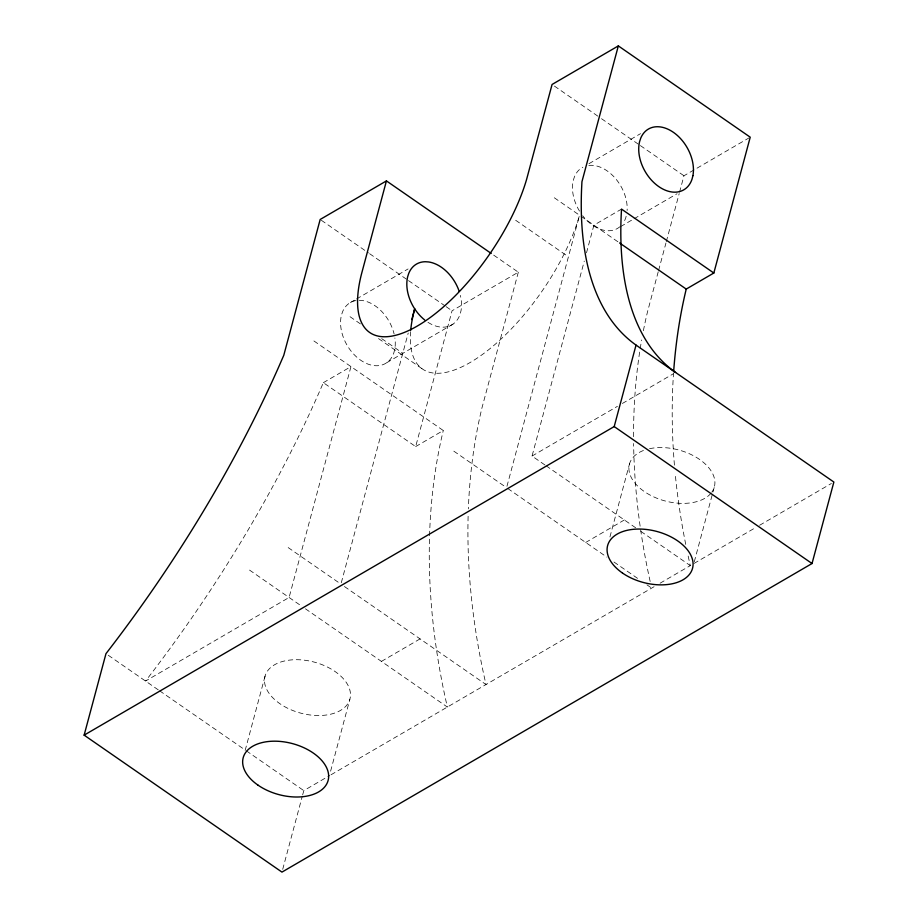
<?xml version="1.0" encoding="UTF-8"?>
<svg xmlns="http://www.w3.org/2000/svg" width="918" height="918" viewBox="0 0 918 918"><rect width="100%" height="100%" fill="white"/><g stroke="black" fill="none" stroke-linecap="round" stroke-linejoin="round"><path stroke-width="0.69" stroke-dasharray="4.59 3.44" d="M626.145 216.246L625.766 217.75A35.159 24.155 59.8 0 1 623.322 222.844M506.954 486.299L579.442 215.638A131.871 53.99 -55.3 0 1 479.012 356.873A131.871 53.99 -55.3 0 1 410.587 331.708M245.152 750.465L265.13 675.889M341.301 582.723L408.212 333.027M282.71 869.335L302.32 796.135M302.688 794.759L303.801 790.616L329.791 775.48M323.354 382.68L350.963 366.603L289.101 597.48L145.537 681.053A606.213 248.227 -55.3 0 0 318.959 392.778L323.354 382.68L415.67 446.584L452.058 310.777L518.326 272.198L492.415 254.263M330.606 771.166L349.85 699.355A43.961 26.392 15 0 0 292.739 659.812A43.961 26.392 15 0 0 279.887 703.693A43.961 26.392 15 0 0 349.85 699.355M518.326 272.198L481.927 408.017A600.762 412.664 59.8 0 0 468.352 508.893M544.89 464.944L532.038 456.051L584.273 261.114M586.499 252.817L593.9 225.174L621.509 209.097M658.229 271.797L647.569 311.581A600.762 412.664 59.8 0 0 643.151 331.903M658.596 270.431L665.952 242.995M666.319 241.618L679.182 193.606M679.55 192.229L683.967 175.774L748.996 137.918M609.942 536.938L629.553 463.739M694.283 561.782L714.261 487.206M350.412 302.538L355.312 299.681M356.54 298.97L408.074 268.963M588.977 163.679L640.512 133.672M386.696 362.725L452.964 324.157M620.602 226.597L632.881 219.459M634.097 218.748L677.048 193.744M415.67 446.584L443.279 430.508L311.397 339.212M532.038 456.051L617.435 406.341M622.381 403.461L673.124 373.913M381.418 661.396L420.065 638.894M585.707 542.458L624.366 519.955M331.031 774.769L654.075 586.705M660.111 583.194L690.302 565.614A600.762 412.664 59.8 0 1 687.651 553.68M694.019 563.445L754.653 528.148M759.611 525.268L831.387 483.476M554.438 86.097L600.361 117.894M601.531 118.709L639.215 144.792M640.397 145.606L683.967 175.774M554.334 197.783L579.935 215.501M581.105 216.315L618.445 242.157M515.686 220.286L568.437 256.799M321.357 220.286L368.451 252.898M369.633 253.712L407.317 279.795M408.499 280.61L445 305.878M446.171 306.704L452.058 310.777M350.045 316.71L360.59 324.02M381.693 338.627L402.795 353.235M378.514 338.581L423.072 369.415M546.061 465.759L636.14 528.114M640.844 531.373L690.302 565.614M453.825 451.163L506.575 487.676M507.746 488.491L606.901 557.134M613.97 562.023L638.698 579.143M646.949 584.846L651.654 588.105M288.183 547.587L340.934 584.112M344.422 586.522L486.012 684.541A600.762 412.664 59.8 0 1 468.169 514.241M249.535 570.089L300.783 605.57M305.453 608.806L447.364 707.044A600.762 412.664 59.8 0 1 443.279 430.508M108.301 655.28L158.435 689.98M159.606 690.795L245.186 750.04M246.357 750.844L303.801 790.616M650.162 581.484A600.762 412.664 59.8 0 1 633.615 443.509M633.558 436.704A600.762 412.664 59.8 0 1 641.648 339.981M685.735 544.408A600.762 412.664 59.8 0 1 675.189 473.516M674.432 465.139A600.762 412.664 59.8 0 1 673.537 373.156M649.554 448.695A43.961 26.392 15 0 1 699.734 459.551A43.961 26.392 15 0 1 711.794 492.22M710.899 493.356A43.961 26.392 15 0 1 645.549 492.381A43.961 26.392 15 0 1 644.654 450.049M427.96 322.321A35.159 24.155 59.8 0 0 460.136 314.117L461.008 310.754A35.159 24.155 59.8 0 0 460.366 295.389M619.822 226.803A35.159 24.155 59.8 0 1 582.689 215.73M579.51 211.106A35.159 24.155 59.8 0 1 573.383 180.02L574.496 176.669A35.159 24.155 59.8 0 1 582.838 167.248M588.84 165.435A35.159 24.155 59.8 0 1 592.133 165.32L595.553 165.745A35.159 24.155 59.8 0 1 627.132 210.474M356.069 300.553A35.159 24.155 59.8 0 0 342.552 311.799L341.485 315.012A35.159 24.155 59.8 0 0 360.074 359.787A35.159 24.155 59.8 0 0 393.879 352.696L394.751 349.322A35.159 24.155 59.8 0 0 394.889 337.973M359.19 300.301A35.159 24.155 59.8 0 1 394.109 333.957"/><path stroke-width="1.38" d="M673.64 371.733A600.762 412.664 59.8 0 1 686.228 289.078L713.837 273.013L750.224 137.195L618.33 45.9L581.943 181.707L581.61 188.293A606.213 248.227 -55.3 0 0 636.036 345.088L833.865 482.042L812.028 563.526L281.964 872.1L84.135 735.146L105.972 653.662A606.213 248.227 -55.3 0 0 279.393 365.387L283.788 355.289L320.175 219.471L386.432 180.903L491.233 253.448M386.432 180.903L361.956 272.267A131.871 53.99 -55.3 0 0 416.152 326.693A131.871 53.99 -55.3 0 0 526.68 179.113L552.074 84.467L618.33 45.9M411.815 319.567L414.706 308.792A131.871 53.99 -55.3 0 0 410.702 330.296M84.135 735.146L614.199 426.572L636.036 345.088M713.837 273.013L621.509 209.097L621.176 215.684A606.213 248.227 -55.3 0 0 675.602 372.478M619.616 242.972L686.228 289.078M614.199 426.572L812.028 563.526M424.736 320.003A35.159 24.155 59.8 0 1 416.095 310.892L413.708 307.289A35.159 24.155 59.8 0 1 407.741 276.444L408.808 273.22A35.159 24.155 59.8 0 1 425.447 261.733L428.695 261.963A35.159 24.155 59.8 0 1 459.195 291.362M692.918 175.671L692.023 179.182A35.159 24.155 59.8 0 1 658.206 186.193A35.159 24.155 59.8 0 1 639.639 141.452L640.753 138.102A35.159 24.155 59.8 0 1 673.961 132.72A35.159 24.155 59.8 0 1 692.918 175.671M622.461 573.027A43.961 26.392 15 0 0 692.436 568.69A43.961 26.392 15 0 0 635.325 529.158A43.961 26.392 15 0 0 622.461 573.027M258.05 785.177A43.961 26.392 15 0 0 328.013 780.839A43.961 26.392 15 0 0 270.902 741.296A43.961 26.392 15 0 0 258.05 785.177"/></g></svg>
